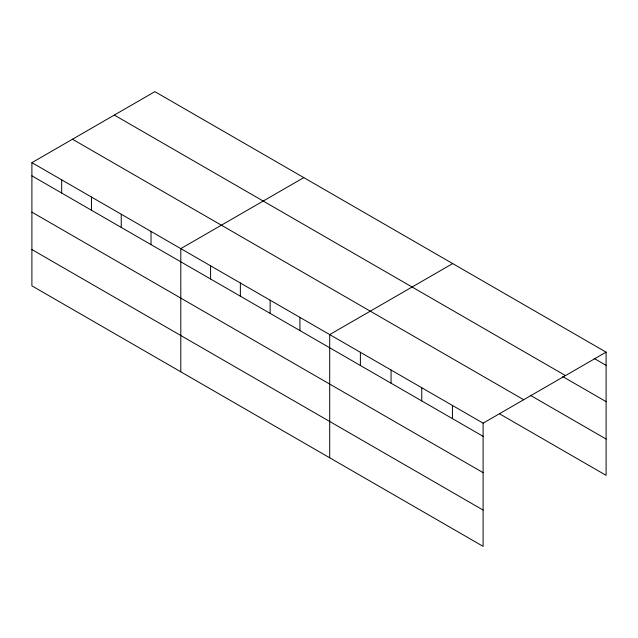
<?xml version="1.0" encoding="UTF-8"?>
<svg xmlns="http://www.w3.org/2000/svg" width="638" height="638" viewBox="0 0 638 638"><rect width="100%" height="100%" fill="white"/><g stroke="black" fill="none" stroke-linecap="round" stroke-linejoin="round"><path stroke-width="0.96" d="M31.9 162.658L483.11 423.161L483.11 546.351L31.9 285.848L31.9 162.658L154.89 91.649L606.1 352.152L606.1 475.342L499.562 413.831M303.792 177.619L180.801 248.621L180.801 371.81M452.685 263.582L329.702 334.591L329.702 457.781M483.11 423.161L606.1 352.152M594.169 358.444L606.1 365.335M114.306 115.079L565.515 375.591M562.636 376.54L606.1 401.637M530.25 395.249L606.1 439.04M72.485 139.228L523.694 399.731M31.9 175.841L483.11 436.344M31.9 212.143L483.11 472.646M31.9 249.546L483.11 510.049M452.43 405.449L452.43 418.632M421.75 387.737L421.75 400.911M391.062 370.016L391.062 383.199M360.382 352.304L360.382 365.486M299.924 317.397L299.924 330.58M270.137 300.203L270.137 313.386M240.359 283.009L240.359 296.191M210.58 265.815L210.58 278.997M151.023 231.434L151.023 244.609M121.244 214.24L121.244 227.415M91.457 197.046L91.457 210.221M61.679 179.852L61.679 193.035"/></g></svg>
